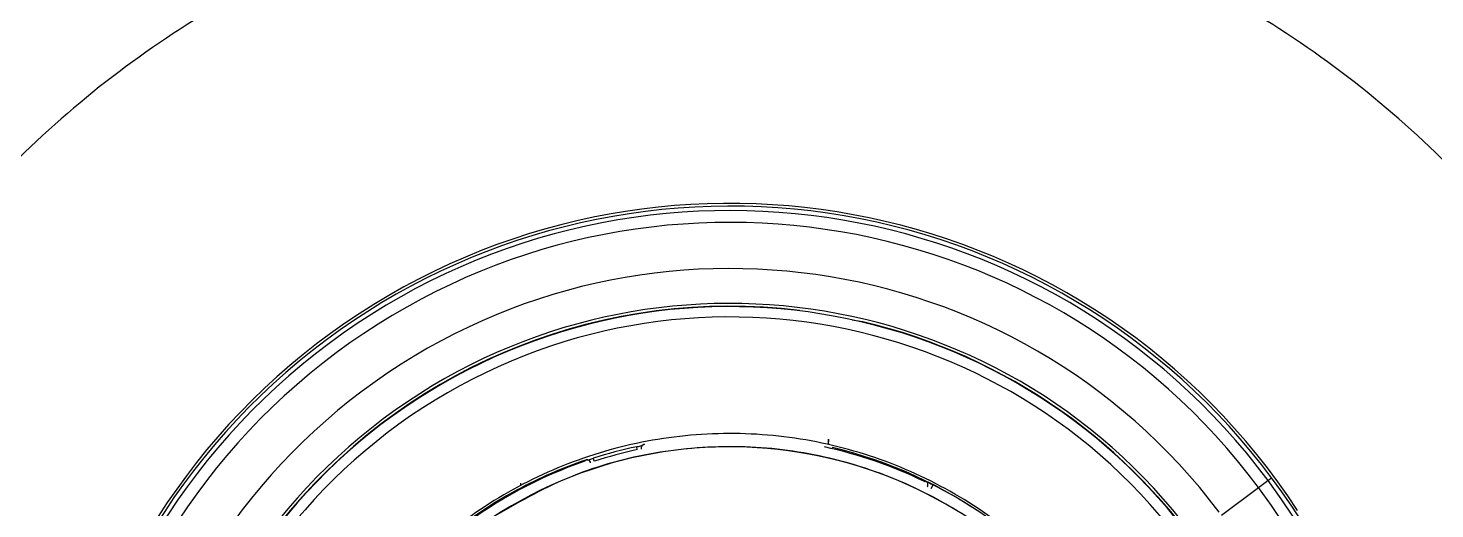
# Model space of a CAD drawing. Extents: x 943 to 1030, y 781 to 934.
# Drawn here: x 997.22 to 999.295, y 856.506 to 857.215 of the extents above; entities that cross this region are included whole.
import ezdxf

# ---------------------------------------------------------------- set-up
doc = ezdxf.new("R2010")
doc.units = 0
doc.header["$MEASUREMENT"] = 0
doc.layers.add('1', color=4, linetype='Continuous')

# ---------------------------------------------------------------- blocks, each defined once
blk = doc.blocks.new('AIRA')
at = {"layer": '1', "color": 3, "linetype": 'Continuous', "lineweight": 25}
for p, q in [((55.2579, 53.6192), (55.2733, 53.6164)), ((54.941, 53.4275), (54.9401, 53.4319)), ((55.2228, 53.4362), (55.2228, 53.436)), ((55.2286, 53.4301), (55.2287, 53.4305)), ((54.8637, 53.4106), (54.8645, 53.4122)), ((54.8776, 53.4105), (54.8762, 53.4148)), ((55.3647, 53.3804), (55.3664, 53.3809)), ((55.8571, 53.3715), (55.8711, 53.382)), ((55.8711, 53.382), (55.8764, 53.3859)), ((54.7649, 53.3689), (54.765, 53.3686)), ((54.7691, 53.3758), (54.769, 53.3759)), ((55.3744, 53.3704), (55.3771, 53.3757)), ((55.8025, 53.3309), (55.8571, 53.3715))]:
    blk.add_line(p, q, dxfattribs=at)
at = {"layer": '1', "color": 3, "linetype": 'Continuous', "lineweight": 25, "flags": 128}
for points in [[(55.2226, 53.4389), (55.2226, 53.4375), (55.2228, 53.4362)], [(54.7687, 53.3781), (54.7689, 53.3773), (54.769, 53.3759)]]:
    blk.add_lwpolyline(points, dxfattribs=at)
at = {"layer": '1', "color": 3, "linetype": 'Continuous', "lineweight": 25}
for centre, radius, start, end in [((55.0777, 52.7908), 1, 33.1576, 213.1576), ((55.0777, 52.7908), 0.9895, 36.6904, 216.6904), ((55.0777, 52.7908), 0.9961, 36.6904, 126.6904), ((55.0777, 52.7908), 0.972, 36.6904, 216.6904), ((55.0777, 52.7908), 0.9039, 37.034, 216.6904), ((55.0777, 52.7908), 0.8524, 37.034, 216.6904), ((55.0777, 52.7908), 0.8484, 83.0496, 196.6658), ((55.0777, 52.7908), 0.8477, 33.1576, 212.8028), ((55.0777, 52.7908), 0.8324, 33.1576, 212.8028), ((55.0777, 52.7908), 0.8484, 33.1576, 76.6658), ((55.0777, 52.7908), 0.9961, 126.6904, 216.6904), ((55.0777, 52.7908), 0.6408, 33.1576, 123.1576), ((55.0777, 52.7908), 0.6557, 102.113, 107.887), ((55.0777, 52.7908), 0.6512, 102.113, 107.887), ((54.9526, 53.4297), 0.00591, 101.0931, 194.9778), ((55.0777, 52.7908), 0.6557, 64.0419, 77.7327), ((55.0777, 52.7908), 0.6573, 31.7301, 76.7178), ((55.0777, 52.7908), 0.6557, 109.0419, 145.9581), ((55.0777, 52.7908), 0.6569, 108.9273, 118.416), ((54.8665, 53.4066), 0.00591, 15.0224, 108.9069), ((55.0777, 52.7908), 0.9895, 216.6904, 36.6904), ((55.3638, 53.3756), 0.00591, 330.0224, 63.9069), ((55.0777, 52.7908), 0.9961, 306.6904, 36.6904), ((55.0777, 52.7908), 0.972, 216.6904, 36.6904), ((55.0777, 52.7908), 0.6573, 118.4122, 171.426), ((55.0777, 52.7908), 0.6571, 57.113, 62.887)]:
    blk.add_arc(centre, radius, start, end, dxfattribs=at)
for points, knots in [([(55.9453, 54.2393), (55.8835, 54.2722), (55.7594, 54.3383), (55.5591, 54.4082), (55.3518, 54.4549), (55.1399, 54.4755), (54.9277, 54.4701), (54.7179, 54.4389), (54.5136, 54.3823), (54.3185, 54.3017), (54.1342, 54.198), (53.9621, 54.071), (53.8073, 53.9264), (53.7204, 53.8161), (53.6787, 53.7633)], [0, 0, 0, 0, 0.082772, 0.166168, 0.250224, 0.333859, 0.417407, 0.500907, 0.584352, 0.667697, 0.750165, 0.833983, 0.92038, 1, 1, 1, 1]), ([(55.9453, 54.2393), (56.0037, 54.2028), (56.1166, 54.1323), (56.2675, 54.0036), (56.407, 53.8597), (56.4858, 53.749), (56.5269, 53.6913)], [0, 0, 0, 0, 0.256062, 0.494723, 0.736633, 1, 1, 1, 1]), ([(55.2232, 53.4429), (55.2231, 53.4422), (55.2229, 53.4408), (55.2228, 53.4391), (55.2226, 53.4378), (55.2226, 53.4377), (55.2226, 53.4376)], [0, 0, 0, 0, 0.250076, 0.500203, 0.750216, 1, 1, 1, 1]), ([(55.2226, 53.4389), (55.2226, 53.439), (55.2227, 53.4391), (55.2228, 53.4402), (55.2229, 53.4415), (55.223, 53.4424), (55.223, 53.4429)], [0, 0, 0, 0, 0.25621, 0.538683, 0.770928, 1, 1, 1, 1]), ([(54.9401, 53.4319), (54.941, 53.4321), (54.9431, 53.4324), (54.9457, 53.4329), (54.9475, 53.4336), (54.9483, 53.434), (54.949, 53.4344), (54.9499, 53.435), (54.9508, 53.4353), (54.9515, 53.4355)], [0, 0, 0, 0, 0.187168, 0.440825, 0.645902, 0.755708, 0.805043, 0.860514, 1, 1, 1, 1]), ([(54.8645, 53.4122), (54.8646, 53.4122), (54.8646, 53.4122), (54.8646, 53.4122), (54.8646, 53.4122)], [0, 0, 0, 0, 0.559748, 1, 1, 1, 1]), ([(54.8646, 53.4122), (54.8651, 53.4123), (54.8661, 53.4126), (54.8676, 53.4125), (54.8687, 53.4125), (54.8701, 53.4128), (54.8718, 53.4133), (54.8737, 53.4139), (54.8753, 53.4145), (54.8762, 53.4148)], [0, 0, 0, 0, 0.1215043, 0.2109545, 0.3162935, 0.5284847, 0.6670888, 0.7905856, 1, 1, 1, 1]), ([(55.3664, 53.3809), (55.3664, 53.3808), (55.3666, 53.3808), (55.3673, 53.3805), (55.368, 53.3802), (55.3682, 53.3801)], [0, 0, 0, 0, 0.380522, 0.814681, 1, 1, 1, 1]), ([(55.3682, 53.3801), (55.3686, 53.3799), (55.3694, 53.3795), (55.3714, 53.3786), (55.374, 53.3773), (55.3761, 53.3762), (55.3771, 53.3757)], [0, 0, 0, 0, 0.174726, 0.422875, 0.697603, 1, 1, 1, 1])]:
    blk.add_open_spline(points, degree=3, knots=knots, dxfattribs=at)
for points in [[(56.5737, 52.7908), (56.5713, 52.7255), (56.5663, 52.5949), (56.5266, 52.4025), (56.4639, 52.2166), (56.377, 52.0406), (56.268, 51.8774), (56.1386, 51.7299), (55.991, 51.6005), (55.8278, 51.4914), (55.6518, 51.4046), (55.466, 51.3415), (55.2735, 51.3032), (55.0777, 51.2904), (54.8818, 51.3032), (54.6893, 51.3415), (54.5035, 51.4046), (54.3275, 51.4914), (54.1643, 51.6005), (54.0167, 51.7299), (53.8873, 51.8774), (53.7783, 52.0406), (53.6915, 52.2166), (53.6284, 52.4025), (53.5901, 52.5949), (53.5773, 52.7908), (53.5901, 52.9866), (53.6284, 53.1791), (53.6915, 53.3649), (53.7783, 53.541), (53.8873, 53.7041), (54.0167, 53.8517), (54.1643, 53.9811), (54.3275, 54.0901), (54.5035, 54.1769), (54.6893, 54.24), (54.8818, 54.2783), (55.0777, 54.2911), (55.2735, 54.2783), (55.466, 54.24), (55.6518, 54.1769), (55.8278, 54.0901), (55.991, 53.9811), (56.1386, 53.8517), (56.268, 53.7041), (56.377, 53.541), (56.4639, 53.3649), (56.5266, 53.1791), (56.5663, 52.9866), (56.5713, 52.8561), (56.5737, 52.7908)], [(56.6317, 53.7115), (56.6651, 53.6505), (56.7319, 53.5286), (56.8047, 53.3326), (56.8559, 53.1303), (56.8831, 52.9232), (56.8864, 52.7145), (56.8655, 52.5067), (56.8209, 52.3027), (56.7531, 52.1052), (56.663, 51.9168), (56.5519, 51.7401), (56.4211, 51.5773), (56.2724, 51.4307), (56.1078, 51.3022), (55.9295, 51.1934), (55.7399, 51.106), (55.5415, 51.0409), (55.3369, 50.9991), (55.1289, 50.9812), (54.9202, 50.9873), (54.7135, 51.0175), (54.5118, 51.0712), (54.3175, 51.1478), (54.1334, 51.2462), (53.9618, 51.3653), (53.8051, 51.5032), (53.6653, 51.6583), (53.5443, 51.8285), (53.4437, 52.0115), (53.3647, 52.2048), (53.309, 52.406), (53.2751, 52.6122), (53.2728, 52.7513), (53.2716, 52.8208)], [(55.6306, 53.152), (55.6049, 53.1869), (55.5535, 53.2566), (55.4524, 53.3395), (55.3384, 53.4023), (55.2141, 53.4414), (55.0845, 53.4555), (54.9547, 53.4441), (54.8296, 53.4075), (54.7141, 53.3473), (54.6125, 53.2657), (54.5288, 53.1658), (54.4662, 53.0515), (54.4271, 52.9272), (54.4129, 52.7976), (54.4246, 52.668), (54.46, 52.5421), (54.5031, 52.4671), (54.5247, 52.4295)], [(55.6144, 53.1414), (55.5894, 53.1753), (55.5395, 53.2429), (55.4414, 53.3234), (55.3308, 53.3844), (55.2101, 53.4223), (55.0843, 53.4361), (54.9585, 53.4247), (54.8363, 53.3904), (54.7634, 53.3485), (54.727, 53.3275)]]:
    blk.add_open_spline(points, degree=3, dxfattribs=at)

msp = doc.modelspace()

# ---------------------------------------------------------------- block references
at = {"layer": '1'}
msp.add_blockref('AIRA', (943.1775, 803.1658), dxfattribs=at)

doc.saveas('drawing.dxf')
